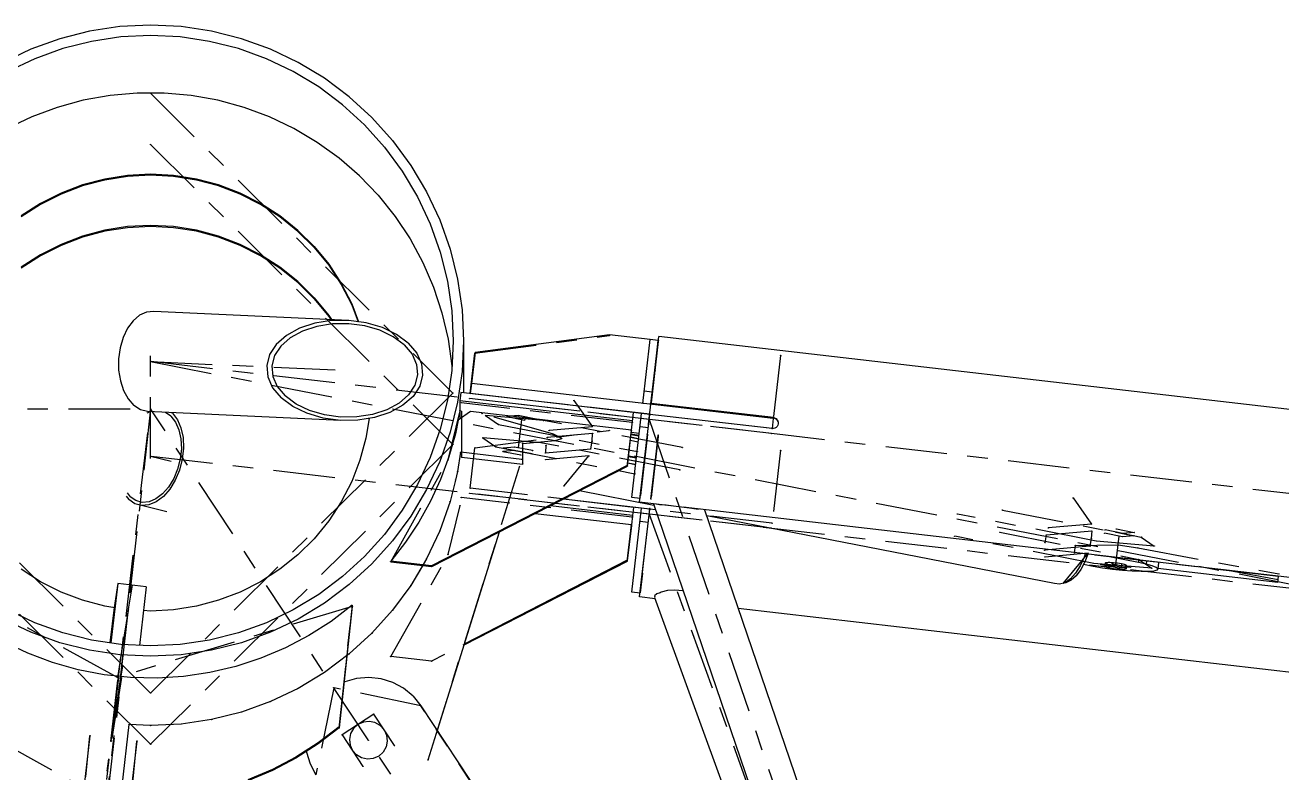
# Model space of a CAD drawing. Header units: millimetres. Extents: x 2368 to 8313, y 7493 to 11698.
# Drawn here: x 6369.5 to 6430.7, y 9139.4 to 9175.8 of the extents above; entities that cross this region are included whole.
import ezdxf

# ---------------------------------------------------------------- set-up
doc = ezdxf.new("R2010")
doc.units = ezdxf.units.MM
doc.linetypes.add('XKITLINE00', pattern=[0])
doc.linetypes.add('XKITLINE03', pattern=[6, 3, -1, 1, -1])

msp = doc.modelspace()

# ---------------------------------------------------------------- linework, layer by layer
at = {"color": 8, "linetype": 'XKITLINE00'}
for p, q in [((6372.615, 9175.5164), (6371.1642, 9175.15)), ((6374.0944, 9175.7376), (6372.615, 9175.5164)), ((6375.5882, 9175.8116), (6374.0944, 9175.7376)), ((6377.082, 9175.7376), (6375.5882, 9175.8116)), ((6378.5614, 9175.5164), (6377.082, 9175.7376)), ((6380.0121, 9175.15), (6378.5614, 9175.5164)), ((6371.1642, 9175.15), (6369.7561, 9174.642)), ((6372.7125, 9175.022), (6371.3094, 9174.6676)), ((6374.1434, 9175.236), (6372.7125, 9175.022)), ((6375.5882, 9175.3075), (6374.1434, 9175.236)), ((6377.0329, 9175.236), (6375.5882, 9175.3075)), ((6378.4638, 9175.022), (6377.0329, 9175.236)), ((6379.867, 9174.6676), (6378.4638, 9175.022)), ((6381.4203, 9174.642), (6380.0121, 9175.15)), ((6369.7561, 9174.642), (6368.4041, 9173.9974)), ((6369.9474, 9174.1763), (6368.6398, 9173.5528)), ((6371.3094, 9174.6676), (6369.9474, 9174.1763)), ((6381.2289, 9174.1763), (6379.867, 9174.6676)), ((6382.5366, 9173.5528), (6381.2289, 9174.1763)), ((6382.7723, 9173.9973), (6381.4203, 9174.642)), ((6383.7773, 9172.803), (6382.5366, 9173.5528)), ((6384.0551, 9173.2222), (6382.7723, 9173.9973)), ((6385.2563, 9172.3239), (6384.0551, 9173.2222)), ((6373.6123, 9172.3874), (6372.3127, 9172.1535)), ((6374.9278, 9172.5049), (6373.6123, 9172.3874)), ((6376.2486, 9172.5049), (6374.9278, 9172.5049)), ((6377.5641, 9172.3874), (6376.2486, 9172.5049)), ((6378.8637, 9172.1535), (6377.5641, 9172.3874)), ((6384.9391, 9171.9343), (6383.7773, 9172.803)), ((6386.3645, 9171.3113), (6385.2563, 9172.3239)), ((6371.0395, 9171.805), (6369.8029, 9171.3446)), ((6372.3127, 9172.1535), (6371.0395, 9171.805)), ((6380.1369, 9171.805), (6378.8637, 9172.1535)), ((6381.3735, 9171.3446), (6380.1369, 9171.805)), ((6386.0109, 9170.9549), (6384.9391, 9171.9343)), ((6369.8029, 9171.3446), (6368.6128, 9170.7762)), ((6382.5635, 9170.7762), (6381.3735, 9171.3446)), ((6386.3645, 9171.3113), (6387.3689, 9170.1941)), ((6383.6974, 9170.1043), (6382.5635, 9170.7762)), ((6386.0109, 9170.9549), (6386.9823, 9169.8743)), ((6384.766, 9169.3342), (6383.6974, 9170.1043)), ((6386.9823, 9169.8743), (6387.844, 9168.7029)), ((6387.3689, 9170.1941), (6388.2598, 9168.983)), ((6385.7606, 9168.4723), (6384.766, 9169.3342)), ((6387.844, 9168.7029), (6388.5877, 9167.4521)), ((6388.2598, 9168.983), (6389.0287, 9167.6897)), ((6372.2755, 9168.0317), (6371.228, 9167.6328)), ((6373.3594, 9168.3197), (6372.2755, 9168.0317)), ((6373.3594, 9168.2688), (6372.2755, 9167.9808)), ((6374.4676, 9168.4938), (6373.3594, 9168.3197)), ((6374.4676, 9168.4429), (6373.3594, 9168.2688)), ((6375.5882, 9168.5521), (6374.4676, 9168.4938)), ((6375.5882, 9168.5012), (6374.4676, 9168.4429)), ((6376.7087, 9168.4938), (6375.5882, 9168.5521)), ((6376.7087, 9168.4429), (6375.5882, 9168.5012)), ((6377.817, 9168.3197), (6376.7087, 9168.4938)), ((6377.817, 9168.2688), (6376.7087, 9168.4429)), ((6378.9009, 9168.0317), (6377.817, 9168.3197)), ((6378.9009, 9167.9808), (6377.817, 9168.2688)), ((6379.9484, 9167.6328), (6378.9009, 9168.0317)), ((6385.7606, 9168.4723), (6386.6734, 9167.5254)), ((6371.228, 9167.6328), (6370.2282, 9167.1276)), ((6371.228, 9167.5819), (6370.2282, 9167.0767)), ((6372.2755, 9167.9808), (6371.228, 9167.5819)), ((6379.9484, 9167.5819), (6378.9009, 9167.9808)), ((6380.9482, 9167.1276), (6379.9484, 9167.6328)), ((6380.9482, 9167.0767), (6379.9484, 9167.5819)), ((6386.6734, 9167.5254), (6387.4969, 9166.5011)), ((6388.5877, 9167.4521), (6389.2062, 9166.1337)), ((6389.0287, 9167.6897), (6389.6681, 9166.3266)), ((6370.2282, 9167.1276), (6369.2871, 9166.5214)), ((6370.2282, 9167.0767), (6369.2871, 9166.4705)), ((6381.8893, 9166.5214), (6380.9482, 9167.1276)), ((6381.8893, 9166.4705), (6380.9482, 9167.0767)), ((6382.7613, 9165.821), (6381.8893, 9166.5214)), ((6382.7613, 9165.7701), (6381.8893, 9166.4705)), ((6387.4969, 9166.5011), (6388.2246, 9165.4077)), ((6389.6681, 9166.3266), (6390.1719, 9164.9069)), ((6373.3594, 9165.8258), (6372.2755, 9165.5377)), ((6373.3594, 9165.7749), (6372.2755, 9165.4868)), ((6374.4677, 9165.9999), (6373.3594, 9165.8258)), ((6374.4677, 9165.949), (6373.3594, 9165.7749)), ((6375.5882, 9166.0581), (6374.4677, 9165.9999)), ((6375.5882, 9166.0072), (6374.4677, 9165.949)), ((6376.7088, 9165.9999), (6375.5882, 9166.0581)), ((6376.7088, 9165.949), (6375.5882, 9166.0072)), ((6377.817, 9165.8258), (6376.7088, 9165.9999)), ((6377.817, 9165.7749), (6376.7088, 9165.949)), ((6378.9009, 9165.5377), (6377.817, 9165.8258)), ((6378.9009, 9165.4868), (6377.817, 9165.7749)), ((6383.5547, 9165.034), (6382.7613, 9165.821)), ((6383.5547, 9164.9831), (6382.7613, 9165.7701)), ((6389.2062, 9166.1337), (6389.6935, 9164.7606)), ((6371.228, 9165.1389), (6370.2282, 9164.6336)), ((6371.228, 9165.088), (6370.2282, 9164.5827)), ((6372.2755, 9165.5377), (6371.228, 9165.1389)), ((6372.2755, 9165.4868), (6371.228, 9165.088)), ((6379.9484, 9165.1389), (6378.9009, 9165.5377)), ((6379.9484, 9165.088), (6378.9009, 9165.4868)), ((6380.9482, 9164.6336), (6379.9484, 9165.1389)), ((6380.9482, 9164.5827), (6379.9484, 9165.088)), ((6383.5547, 9165.034), (6384.2609, 9164.1691)), ((6383.5547, 9164.9831), (6384.2609, 9164.1182)), ((6388.2246, 9165.4077), (6388.8505, 9164.2541)), ((6370.2282, 9164.6336), (6369.2872, 9164.0274)), ((6370.2282, 9164.5827), (6369.2872, 9163.9765)), ((6381.8893, 9164.0274), (6380.9482, 9164.6336)), ((6381.8893, 9163.9765), (6380.9482, 9164.5827)), ((6389.6935, 9164.7606), (6390.0449, 9163.3459)), ((6390.1719, 9164.9069), (6390.5353, 9163.4443)), ((6382.7613, 9163.327), (6381.8893, 9164.0274)), ((6382.7613, 9163.2761), (6381.8893, 9163.9765)), ((6384.2609, 9164.1691), (6384.872, 9163.2357)), ((6384.2609, 9164.1182), (6384.872, 9163.1848)), ((6388.8505, 9164.2541), (6389.3696, 9163.0494)), ((6383.5547, 9162.5401), (6382.7613, 9163.327)), ((6383.5547, 9162.4892), (6382.7613, 9163.2761)), ((6384.872, 9163.2357), (6385.3814, 9162.244)), ((6384.872, 9163.1848), (6385.3814, 9162.1931)), ((6390.0449, 9163.3459), (6390.2572, 9161.9033)), ((6390.5353, 9163.4443), (6390.7548, 9161.9527)), ((6383.5547, 9162.5401), (6384.2609, 9161.6751)), ((6389.3696, 9163.0494), (6389.7777, 9161.8035)), ((6383.5547, 9162.4892), (6384.2609, 9161.6242)), ((6385.3814, 9162.244), (6385.7193, 9161.371)), ((6385.3814, 9162.1931), (6385.6985, 9161.3738)), ((6390.2572, 9161.9033), (6390.3282, 9160.4467)), ((6390.7548, 9161.9527), (6390.8282, 9160.4467)), ((6374.7336, 9161.4189), (6374.4625, 9161.0547)), ((6375.0475, 9161.6835), (6374.7336, 9161.4189)), ((6375.3885, 9161.8352), (6375.0475, 9161.6835)), ((6375.7395, 9161.8663), (6375.3885, 9161.8352)), ((6385.2488, 9161.4346), (6375.7395, 9161.8663)), ((6383.5815, 9161.296), (6382.837, 9161.051)), ((6384.3991, 9161.4261), (6383.5815, 9161.296)), ((6384.2609, 9161.6751), (6384.3929, 9161.4734)), ((6384.2609, 9161.6242), (6384.3586, 9161.475)), ((6385.2488, 9161.4346), (6384.3991, 9161.4261)), ((6386.088, 9161.3211), (6385.2488, 9161.4346)), ((6386.8746, 9161.0914), (6386.088, 9161.3211)), ((6389.7777, 9161.8035), (6390.0716, 9160.5262)), ((6374.4625, 9161.0547), (6374.2479, 9160.609)), ((6382.203, 9160.7032), (6381.7111, 9160.2702)), ((6382.837, 9161.051), (6382.203, 9160.7032)), ((6382.9814, 9160.9167), (6382.3889, 9160.5917)), ((6383.6771, 9161.1456), (6382.9814, 9160.9167)), ((6384.4411, 9161.2671), (6383.6771, 9161.1456)), ((6385.235, 9161.2751), (6384.4411, 9161.2671)), ((6386.0192, 9161.1691), (6385.235, 9161.2751)), ((6386.7542, 9160.9544), (6386.0192, 9161.1691)), ((6387.4032, 9160.6419), (6386.7542, 9160.9544)), ((6387.5691, 9160.7569), (6386.8746, 9161.0914)), ((6388.1368, 9160.3345), (6387.5691, 9160.7569)), ((6397.9261, 9160.7289), (6391.3848, 9159.8793)), ((6399.9128, 9160.4986), (6397.9261, 9160.7289)), ((6374.1005, 9160.1043), (6374.0277, 9159.5659)), ((6374.2479, 9160.609), (6374.1005, 9160.1043)), ((6381.7111, 9160.2702), (6381.3862, 9159.7735)), ((6381.9294, 9160.187), (6381.6257, 9159.723)), ((6382.3889, 9160.5917), (6381.9294, 9160.187)), ((6387.9337, 9160.2471), (6387.4032, 9160.6419)), ((6387.9337, 9160.2471), (6388.3191, 9159.7899)), ((6388.1368, 9160.3345), (6388.5492, 9159.8452)), ((6390.0716, 9160.5262), (6390.2489, 9159.228)), ((6390.3282, 9160.4467), (6390.2572, 9158.9901)), ((6390.8282, 9160.4467), (6390.7548, 9158.9407)), ((6390.8282, 9160.4467), (6390.8282, 9157.9066)), ((6399.5532, 9157.3961), (6399.9129, 9160.4993)), ((6399.9142, 9160.5102), (6399.9129, 9160.4993)), ((6400.3103, 9160.4532), (6399.9129, 9160.4993)), ((6400.3115, 9160.4642), (6399.9142, 9160.5102)), ((6399.9528, 9157.3694), (6400.3331, 9160.6506)), ((6653.234, 9131.3375), (6400.3331, 9160.6506)), ((6374.0277, 9159.5659), (6374.0332, 9159.0207)), ((6381.3862, 9159.7735), (6381.2444, 9159.2382)), ((6381.6257, 9159.723), (6381.4933, 9159.2228)), ((6388.3191, 9159.7899), (6388.54, 9159.2933)), ((6388.5492, 9159.8452), (6388.7856, 9159.3137)), ((6391.3848, 9159.8793), (6391.2089, 9158.3618)), ((6374.0332, 9159.0207), (6374.1166, 9158.4962)), ((6381.2444, 9159.2382), (6381.293, 9158.6911)), ((6381.4933, 9159.2228), (6381.5386, 9158.7115)), ((6388.54, 9159.2933), (6388.5853, 9158.782)), ((6388.7856, 9159.3137), (6388.8342, 9158.7666)), ((6390.2572, 9158.9901), (6390.0449, 9157.5475)), ((6390.2489, 9159.228), (6390.2585, 9159.0168)), ((6390.7548, 9158.9407), (6390.5353, 9157.4492)), ((6374.1166, 9158.4962), (6374.2738, 9158.0185)), ((6381.293, 9158.6911), (6381.5294, 9158.1596)), ((6381.5386, 9158.7115), (6381.7595, 9158.2149)), ((6388.4529, 9158.2818), (6388.1492, 9157.8178)), ((6388.6924, 9158.2313), (6388.3675, 9157.7346)), ((6388.5853, 9158.782), (6388.4529, 9158.2818)), ((6388.8342, 9158.7666), (6388.6924, 9158.2313)), ((6391.2089, 9158.3618), (6391.1518, 9157.8691)), ((6405.9105, 9156.6578), (6391.2089, 9158.3618)), ((6374.2738, 9158.0185), (6374.4969, 9157.6117)), ((6374.4969, 9157.6117), (6374.7748, 9157.2961)), ((6381.5294, 9158.1596), (6381.9418, 9157.6704)), ((6381.7595, 9158.2149), (6382.1449, 9157.7577)), ((6382.5095, 9157.2479), (6381.9418, 9157.6704)), ((6382.6754, 9157.3629), (6382.1449, 9157.7577)), ((6388.1492, 9157.8178), (6387.6897, 9157.4131)), ((6388.3675, 9157.7346), (6387.8756, 9157.3016)), ((6390.6979, 9157.9217), (6390.6522, 9157.5276)), ((6399.0986, 9156.948), (6390.6979, 9157.9217)), ((6399.496, 9156.902), (6391.1518, 9157.8691)), ((6400.0195, 9157.9443), (6399.6221, 9157.9904)), ((6375.0934, 9157.0876), (6374.7748, 9157.2961)), ((6375.4369, 9156.9967), (6375.0934, 9157.0876)), ((6384.8298, 9156.5702), (6375.4369, 9156.9967)), ((6383.204, 9156.9134), (6382.5095, 9157.2479)), ((6383.3244, 9157.0504), (6382.6754, 9157.3629)), ((6384.0594, 9156.8357), (6383.3244, 9157.0504)), ((6387.0972, 9157.0881), (6386.4015, 9156.8592)), ((6387.6897, 9157.4131), (6387.0972, 9157.0881)), ((6387.8756, 9157.3016), (6387.2416, 9156.9538)), ((6390.0449, 9157.5475), (6389.6935, 9156.1329)), ((6390.5353, 9157.4492), (6390.1719, 9155.9865)), ((6391.1583, 9157.0032), (6390.5644, 9156.5743)), ((6390.6522, 9157.5276), (6390.6522, 9156.6377)), ((6399.0529, 9156.5539), (6390.6522, 9157.5276)), ((6398.9997, 9156.0943), (6391.1583, 9157.0032)), ((6399.5532, 9157.3961), (6399.5531, 9157.3947)), ((6399.9506, 9157.3501), (6399.5532, 9157.3961)), ((6399.9506, 9157.3501), (6399.9504, 9157.3486)), ((6399.9528, 9157.3694), (6399.9506, 9157.3501)), ((6405.912, 9156.6709), (6399.9519, 9157.3618)), ((6405.9155, 9156.7007), (6399.9554, 9157.3916)), ((6375.5883, 9156.9898), (6375.4054, 9156.9138)), ((6376.581, 9156.7747), (6376.3197, 9156.9566)), ((6376.581, 9156.7747), (6376.8063, 9156.4848)), ((6376.6507, 9156.9123), (6376.6057, 9156.9436)), ((6376.6507, 9156.9123), (6376.8917, 9156.6021)), ((6376.8063, 9156.4848), (6376.9704, 9156.1111)), ((6376.8917, 9156.6021), (6377.0674, 9156.2022)), ((6383.9906, 9156.6837), (6383.204, 9156.9134)), ((6384.8298, 9156.5702), (6383.9906, 9156.6837)), ((6384.8436, 9156.7297), (6384.0594, 9156.8357)), ((6385.6795, 9156.5787), (6384.8298, 9156.5702)), ((6385.6375, 9156.7377), (6384.8436, 9156.7297)), ((6386.4015, 9156.8592), (6385.6375, 9156.7377)), ((6386.4971, 9156.7088), (6385.6795, 9156.5787)), ((6386.2268, 9156.6658), (6386.0739, 9155.7085)), ((6386.2209, 9156.6648), (6386.2238, 9156.6469)), ((6387.2416, 9156.9538), (6386.4971, 9156.7088)), ((6390.5644, 9156.5743), (6390.4327, 9155.9152)), ((6398.9997, 9156.0943), (6399.0986, 9156.948)), ((6399.022, 9152.8126), (6399.4961, 9156.9035)), ((6399.3982, 9152.5846), (6399.8936, 9156.8584)), ((6399.8935, 9156.8574), (6399.4961, 9156.9035)), ((6405.8537, 9156.1676), (6399.8936, 9156.8584)), ((6405.9105, 9156.6578), (6405.8537, 9156.1676)), ((6405.912, 9156.6709), (6405.9105, 9156.6578)), ((6405.9155, 9156.7007), (6405.912, 9156.6709)), ((6405.9804, 9156.654), (6405.912, 9156.6709)), ((6405.9839, 9156.6838), (6405.9155, 9156.7007)), ((6405.9839, 9156.6838), (6405.9804, 9156.654)), ((6406.0421, 9156.6204), (6405.9804, 9156.654)), ((6406.0455, 9156.6502), (6405.9839, 9156.6838)), ((6406.0928, 9156.5724), (6406.0421, 9156.6204)), ((6406.0966, 9156.6051), (6406.0455, 9156.6502)), ((6406.0928, 9156.5724), (6406.0982, 9156.5637)), ((6406.0966, 9156.6051), (6406.1324, 9156.5418)), ((6406.0982, 9156.5637), (6406.129, 9156.5122)), ((6406.129, 9156.5122), (6406.1483, 9156.4447)), ((6406.1324, 9156.5418), (6406.1518, 9156.4742)), ((6406.1529, 9156.4039), (6406.1357, 9156.3358)), ((6406.1483, 9156.4447), (6406.1492, 9156.3894)), ((6406.1518, 9156.4742), (6406.1529, 9156.4039)), ((6376.9704, 9156.1111), (6377.0653, 9155.6724)), ((6377.0674, 9156.2022), (6377.169, 9155.7327)), ((6389.6935, 9156.1329), (6389.2062, 9154.7597)), ((6390.1719, 9155.9865), (6389.6681, 9154.5668)), ((6390.4327, 9155.9152), (6390.1154, 9154.7907)), ((6398.794, 9154.3196), (6398.9997, 9156.0943)), ((6399.3676, 9155.7949), (6398.9739, 9155.8717)), ((6399.3694, 9155.8101), (6398.9756, 9155.887)), ((6399.3712, 9155.8256), (6398.9774, 9155.9025)), ((6399.3836, 9155.9326), (6398.9863, 9155.9786)), ((6399.8188, 9156.2132), (6399.4215, 9156.2593)), ((6405.9242, 9156.1687), (6405.8537, 9156.1676)), ((6405.9919, 9156.1879), (6405.9242, 9156.1687)), ((6406.0524, 9156.224), (6405.9919, 9156.1879)), ((6406.1015, 9156.2744), (6406.0524, 9156.224)), ((6406.1357, 9156.3358), (6406.1015, 9156.2744)), ((6377.0861, 9155.1905), (6377.0318, 9154.6898)), ((6377.0653, 9155.6724), (6377.0861, 9155.1905)), ((6377.1912, 9155.217), (6377.1331, 9154.6811)), ((6377.169, 9155.7327), (6377.1912, 9155.217)), ((6386.0739, 9155.7085), (6385.7835, 9154.6335)), ((6399.334, 9155.5044), (6398.9402, 9155.5812)), ((6399.3348, 9155.5112), (6398.941, 9155.5881)), ((6399.353, 9155.6683), (6398.9592, 9155.7451)), ((6377.0318, 9154.6898), (6376.9051, 9154.1952)), ((6377.1331, 9154.6811), (6376.9976, 9154.1519)), ((6385.7835, 9154.6335), (6385.3814, 9153.5944)), ((6389.2062, 9154.7597), (6388.5877, 9153.4414)), ((6389.6681, 9154.5668), (6389.0287, 9153.2038)), ((6390.1154, 9154.7907), (6389.7116, 9153.6941)), ((6399.2252, 9154.5659), (6398.8314, 9154.6428)), ((6399.2434, 9154.7229), (6398.8496, 9154.7998)), ((6399.2455, 9154.7408), (6398.8517, 9154.8176)), ((6399.2472, 9154.7555), (6398.8534, 9154.8323)), ((6376.9051, 9154.1952), (6376.7124, 9153.7316)), ((6376.9976, 9154.1519), (6376.7913, 9153.6557)), ((6398.794, 9154.3196), (6389.2679, 9149.4321)), ((6398.7998, 9154.3699), (6389.2737, 9149.4823)), ((6399.2067, 9154.4067), (6398.813, 9154.4835)), ((6399.2077, 9154.4154), (6398.814, 9154.4922)), ((6376.7124, 9153.7316), (6376.4633, 9153.3223)), ((6376.7913, 9153.6557), (6376.5247, 9153.2177)), ((6385.3814, 9153.5944), (6384.872, 9152.6028)), ((6388.5877, 9153.4414), (6387.844, 9152.1905)), ((6389.7116, 9153.6941), (6389.2237, 9152.6317)), ((6374.4032, 9152.872), (6374.5259, 9152.7142)), ((6374.4459, 9153.0444), (6374.5956, 9152.8518)), ((6374.8202, 9152.5092), (6374.5259, 9152.7142)), ((6374.8706, 9152.6603), (6374.5956, 9152.8518)), ((6375.8482, 9152.7447), (6375.513, 9152.6054)), ((6376.1704, 9152.9877), (6375.8482, 9152.7447)), ((6376.2112, 9152.8596), (6375.8665, 9152.5995)), ((6376.4633, 9153.3223), (6376.1704, 9152.9877)), ((6376.5247, 9153.2177), (6376.2112, 9152.8596)), ((6389.0287, 9153.2038), (6388.2598, 9151.9104)), ((6399.4963, 9152.2867), (6395.6906, 9152.7274)), ((6399.0989, 9152.3328), (6395.6906, 9152.7274)), ((6400.0988, 9152.4238), (6396.4766, 9153.1306)), ((6399.4193, 9152.7666), (6399.022, 9152.8126)), ((6375.1531, 9152.4198), (6374.8202, 9152.5092)), ((6375.1816, 9152.5768), (6374.8706, 9152.6603)), ((6375.5078, 9152.4504), (6375.1531, 9152.4198)), ((6376.3825, 9152.115), (6375.1531, 9152.4198)), ((6375.513, 9152.6054), (6375.1816, 9152.5768)), ((6375.8665, 9152.5995), (6375.5078, 9152.4504)), ((6384.872, 9152.6028), (6384.2609, 9151.6694)), ((6387.844, 9152.1905), (6386.9823, 9151.0191)), ((6389.2237, 9152.6317), (6388.6547, 9151.61)), ((6399.0533, 9151.9386), (6395.0554, 9152.4015)), ((6399.0228, 9148.1973), (6399.4965, 9152.2882)), ((6399.0989, 9152.3328), (6399.0533, 9151.9386)), ((6400.9092, 9152.4094), (6399.3982, 9152.5846)), ((6399.3991, 9147.9693), (6399.8939, 9152.2433)), ((6399.8938, 9152.2422), (6399.4965, 9152.2882)), ((6400.1714, 9152.2111), (6399.8939, 9152.2433)), ((6400.0705, 9152.5066), (6422.9431, 9085.5103)), ((6400.2907, 9152.4661), (6400.2031, 9152.4913)), ((6400.3857, 9152.4601), (6400.2907, 9152.4661)), ((6400.3751, 9152.4607), (6400.3132, 9152.4785)), ((6400.6867, 9152.4329), (6400.3857, 9152.4601)), ((6401.051, 9152.3945), (6400.6867, 9152.4329)), ((6401.4429, 9152.3485), (6401.051, 9152.3945)), ((6401.8242, 9152.2995), (6401.4429, 9152.3485)), ((6433.0162, 9148.688), (6401.5176, 9152.3389)), ((6402.1574, 9152.2523), (6401.8242, 9152.2995)), ((6402.1955, 9152.2603), (6402.1286, 9152.2564)), ((6402.2138, 9152.2432), (6402.1574, 9152.2523)), ((6402.2996, 9152.2483), (6402.2138, 9152.2432)), ((6402.5665, 9152.2173), (6425.1728, 9086.0011)), ((6384.2609, 9151.6694), (6383.5547, 9150.8044)), ((6388.2598, 9151.9104), (6387.3689, 9150.6993)), ((6388.6547, 9151.61), (6388.0078, 9150.635)), ((6399.0001, 9151.479), (6394.3147, 9152.0215)), ((6399.0533, 9151.9386), (6399.0001, 9151.479)), ((6399.8192, 9151.5981), (6399.4219, 9151.6441)), ((6419.598, 9148.6189), (6402.6671, 9151.9227)), ((6402.6732, 9151.9215), (6402.6673, 9151.9222)), ((6386.9823, 9151.0191), (6386.0109, 9149.9386)), ((6392.5603, 9151.1213), (6389.5432, 9141.4661)), ((6398.7946, 9149.7043), (6399.0001, 9151.479)), ((6383.5547, 9150.8044), (6382.7613, 9150.0175)), ((6387.3689, 9150.6993), (6386.3645, 9149.5821)), ((6388.0078, 9150.635), (6387.287, 9149.7126)), ((6382.7613, 9150.0175), (6381.8892, 9149.3171)), ((6386.0109, 9149.9386), (6384.9391, 9148.9592)), ((6387.287, 9149.7126), (6387.2812, 9149.6623)), ((6389.2679, 9149.4321), (6387.2812, 9149.6623)), ((6389.2737, 9149.4823), (6387.287, 9149.7126)), ((6398.7946, 9149.7043), (6390.8421, 9145.6228)), ((6398.8004, 9149.7546), (6390.8597, 9145.6791)), ((6421.0424, 9149.9018), (6420.8562, 9149.4804)), ((6421.0835, 9149.6732), (6420.8851, 9149.3012)), ((6421.0835, 9149.6732), (6420.9527, 9149.6987)), ((6421.0928, 9150.07), (6421.0424, 9149.9018)), ((6421.2261, 9150.0546), (6421.0835, 9149.6732)), ((6423.6844, 9149.6514), (6422.1925, 9149.9425)), ((6423.6979, 9149.7681), (6423.6844, 9149.6514)), ((6424.0841, 9149.7233), (6424.0661, 9149.5679)), ((6424.6675, 9149.6278), (6424.6324, 9149.6597)), ((6370.2282, 9148.7109), (6369.2871, 9149.3171)), ((6381.8892, 9149.3171), (6380.9482, 9148.7109)), ((6386.3645, 9149.5821), (6385.2563, 9148.5695)), ((6388.8238, 9149.4835), (6388.2598, 9148.5348)), ((6389.2737, 9149.4823), (6389.2679, 9149.4321)), ((6420.6321, 9149.1224), (6420.3814, 9148.8459)), ((6420.8562, 9149.4804), (6420.6321, 9149.1224)), ((6420.8851, 9149.3012), (6420.6564, 9148.9987)), ((6421.4922, 9149.4584), (6421.0183, 9149.5509)), ((6421.9377, 9149.3805), (6421.4922, 9149.4584)), ((6422.4209, 9149.3128), (6421.9377, 9149.3805)), ((6422.0718, 9149.6122), (6422.0536, 9149.4545)), ((6422.0611, 9149.4666), (6422.0536, 9149.4545)), ((6422.0536, 9149.4545), (6422.0659, 9149.4402)), ((6422.0882, 9149.476), (6422.0611, 9149.4666)), ((6422.0976, 9149.4243), (6422.0659, 9149.4402)), ((6422.0794, 9149.6243), (6422.0718, 9149.6122)), ((6422.1064, 9149.6337), (6422.0794, 9149.6243)), ((6422.1338, 9149.4824), (6422.0882, 9149.476)), ((6422.1475, 9149.4073), (6422.0976, 9149.4243)), ((6422.152, 9149.6401), (6422.1064, 9149.6337)), ((6422.152, 9149.6401), (6422.1338, 9149.4824)), ((6422.1961, 9149.4855), (6422.1338, 9149.4824)), ((6422.2136, 9149.39), (6422.1475, 9149.4073)), ((6422.2144, 9149.6432), (6422.152, 9149.6401)), ((6422.2729, 9149.4852), (6422.1961, 9149.4855)), ((6422.2934, 9149.3729), (6422.2136, 9149.39)), ((6422.2911, 9149.6429), (6422.2144, 9149.6432)), ((6422.361, 9149.4816), (6422.2729, 9149.4852)), ((6422.3793, 9149.6392), (6422.2911, 9149.6429)), ((6422.3838, 9149.3568), (6422.2934, 9149.3729)), ((6422.4572, 9149.4747), (6422.361, 9149.4816)), ((6422.4755, 9149.6323), (6422.3793, 9149.6392)), ((6422.4814, 9149.3422), (6422.3838, 9149.3568)), ((6422.9139, 9149.2591), (6422.4209, 9149.3128)), ((6422.5577, 9149.4648), (6422.4572, 9149.4747)), ((6422.576, 9149.6225), (6422.4755, 9149.6323)), ((6422.5824, 9149.3297), (6422.4814, 9149.3422)), ((6422.6587, 9149.4523), (6422.5577, 9149.4648)), ((6422.677, 9149.61), (6422.576, 9149.6225)), ((6422.6829, 9149.3198), (6422.5824, 9149.3297)), ((6422.7563, 9149.4378), (6422.6587, 9149.4523)), ((6422.7746, 9149.5954), (6422.677, 9149.61)), ((6422.7791, 9149.3129), (6422.6829, 9149.3198)), ((6422.8467, 9149.4216), (6422.7563, 9149.4378)), ((6422.865, 9149.5793), (6422.7746, 9149.5954)), ((6422.8672, 9149.3093), (6422.7791, 9149.3129)), ((6422.865, 9149.5793), (6422.8467, 9149.4216)), ((6422.9265, 9149.4045), (6422.8467, 9149.4216)), ((6422.9448, 9149.5622), (6422.865, 9149.5793)), ((6422.9439, 9149.309), (6422.8672, 9149.3093)), ((6423.388, 9149.2226), (6422.9139, 9149.2591)), ((6422.9926, 9149.3872), (6422.9265, 9149.4045)), ((6423.0063, 9149.3121), (6422.9439, 9149.309)), ((6423.0109, 9149.5449), (6422.9448, 9149.5622)), ((6423.0425, 9149.3702), (6422.9926, 9149.3872)), ((6423.0519, 9149.3185), (6423.0063, 9149.3121)), ((6423.0607, 9149.5279), (6423.0109, 9149.5449)), ((6423.0742, 9149.3543), (6423.0425, 9149.3702)), ((6423.079, 9149.3279), (6423.0519, 9149.3185)), ((6423.0924, 9149.512), (6423.0607, 9149.5279)), ((6423.0742, 9149.3543), (6423.0865, 9149.34)), ((6423.0865, 9149.34), (6423.079, 9149.3279)), ((6423.1048, 9149.4977), (6423.0865, 9149.34)), ((6423.0924, 9149.512), (6423.1048, 9149.4977)), ((6423.8156, 9149.2054), (6423.388, 9149.2226)), ((6424.0661, 9149.5679), (6423.6844, 9149.6514)), ((6424.1719, 9149.2085), (6423.8156, 9149.2054)), ((6424.362, 9149.4837), (6424.0661, 9149.5679)), ((6424.4361, 9149.2318), (6424.1719, 9149.2085)), ((6424.5548, 9149.4035), (6424.362, 9149.4837)), ((6424.5929, 9149.2738), (6424.4361, 9149.2318)), ((6424.6333, 9149.3322), (6424.5548, 9149.4035)), ((6424.6333, 9149.3322), (6424.5929, 9149.2738)), ((6424.6675, 9149.6278), (6424.6333, 9149.3322)), ((6430.4795, 9148.6746), (6424.6355, 9149.3512)), ((6430.4941, 9148.8002), (6427.8562, 9149.2861)), ((6371.228, 9148.2056), (6370.2282, 9148.7109)), ((6373.9887, 9148.6215), (6373.6565, 9145.7303)), ((6373.9887, 9148.6215), (6373.8069, 9147.4646)), ((6375.3794, 9148.4607), (6373.9887, 9148.6215)), ((6375.3794, 9148.4607), (6375.0521, 9145.6125)), ((6380.9482, 9148.7109), (6379.9484, 9148.2056)), ((6384.9391, 9148.9592), (6383.7773, 9148.0904)), ((6385.2563, 9148.5695), (6384.0551, 9147.6713)), ((6388.2598, 9148.5348), (6387.3689, 9147.3237)), ((6419.8511, 9148.5876), (6419.598, 9148.6189)), ((6420.1166, 9148.6646), (6419.8511, 9148.5876)), ((6420.154, 9148.6575), (6420.0653, 9148.6497)), ((6420.3814, 9148.8459), (6420.1166, 9148.6646)), ((6420.4087, 9148.7806), (6420.154, 9148.6575)), ((6420.6564, 9148.9987), (6420.4087, 9148.7806)), ((6430.4795, 9148.6746), (6430.5146, 9148.978)), ((6372.2755, 9147.8068), (6371.228, 9148.2056)), ((6379.9484, 9148.2056), (6378.9009, 9147.8068)), ((6383.7773, 9148.0904), (6382.5366, 9147.3407)), ((6399.4202, 9148.1513), (6399.0228, 9148.1973)), ((6400.1547, 9147.8819), (6399.3991, 9147.9693)), ((6400.1363, 9147.9806), (6400.1301, 9147.9495)), ((6400.1301, 9147.9495), (6418.2467, 9098.1155)), ((6400.241, 9148.1272), (6400.1312, 9148.0292)), ((6400.1312, 9148.0292), (6400.1363, 9147.9806)), ((6400.4054, 9148.179), (6400.241, 9148.1272)), ((6400.4573, 9148.2108), (6400.4054, 9148.179)), ((6400.754, 9148.2852), (6400.4573, 9148.2108)), ((6401.1166, 9148.3029), (6400.754, 9148.2852)), ((6401.5097, 9148.2622), (6401.1166, 9148.3029)), ((6401.5205, 9148.2596), (6401.5097, 9148.2622)), ((6369.9474, 9146.7171), (6368.6398, 9147.3407)), ((6373.3594, 9147.5187), (6372.2755, 9147.8068)), ((6373.8531, 9147.4412), (6373.3594, 9147.5187)), ((6373.8069, 9147.4646), (6373.6084, 9145.7375)), ((6373.8551, 9147.459), (6373.8069, 9147.4646)), ((6375.5882, 9147.2864), (6375.2465, 9147.3041)), ((6376.7087, 9147.3446), (6375.5882, 9147.2864)), ((6377.817, 9147.5187), (6376.7087, 9147.3446)), ((6378.9009, 9147.8068), (6377.817, 9147.5187)), ((6382.5366, 9147.3407), (6381.2289, 9146.7171)), ((6384.0551, 9147.6713), (6382.7723, 9146.8961)), ((6385.406, 9147.5643), (6384.382, 9146.7817)), ((6385.406, 9147.5643), (6384.7705, 9141.6466)), ((6385.406, 9147.5134), (6384.7705, 9141.5957)), ((6385.406, 9147.5643), (6385.406, 9147.5134)), ((6387.3689, 9147.3237), (6386.3645, 9146.2064)), ((6431.6915, 9144.2305), (6404.2069, 9147.4127)), ((6369.7561, 9146.2514), (6368.4041, 9146.8961)), ((6371.3094, 9146.2258), (6369.9474, 9146.7171)), ((6381.2289, 9146.7171), (6379.867, 9146.2258)), ((6382.7723, 9146.8961), (6381.4203, 9146.2514)), ((6384.382, 9146.7817), (6383.2949, 9146.0878)), ((6371.1642, 9145.7434), (6369.7561, 9146.2514)), ((6372.7125, 9145.8715), (6371.3094, 9146.2258)), ((6379.867, 9146.2258), (6378.4638, 9145.8715)), ((6381.4203, 9146.2514), (6380.0121, 9145.7434)), ((6383.2949, 9146.0878), (6382.1525, 9145.4876)), ((6386.3645, 9146.2064), (6385.2563, 9145.1938)), ((6369.6076, 9145.2264), (6368.4408, 9145.7785)), ((6372.615, 9145.3771), (6371.1642, 9145.7434)), ((6374.0944, 9145.1558), (6372.615, 9145.3771)), ((6374.1434, 9145.6575), (6372.7125, 9145.8715)), ((6375.5882, 9145.5859), (6374.1434, 9145.6575)), ((6377.0329, 9145.6575), (6375.5882, 9145.5859)), ((6378.4638, 9145.8715), (6377.0329, 9145.6575)), ((6378.5614, 9145.3771), (6377.082, 9145.1558)), ((6380.0121, 9145.7434), (6378.5614, 9145.3771)), ((6382.1525, 9145.4876), (6380.963, 9144.9856)), ((6370.8173, 9144.7743), (6369.6076, 9145.2264)), ((6372.0613, 9144.4254), (6370.8173, 9144.7743)), ((6375.5882, 9145.0818), (6374.0944, 9145.1558)), ((6377.082, 9145.1558), (6375.5882, 9145.0818)), ((6380.963, 9144.9856), (6379.735, 9144.5852)), ((6385.2563, 9145.1938), (6385.1482, 9145.113)), ((6373.3305, 9144.1821), (6372.0613, 9144.4254)), ((6374.616, 9144.0463), (6373.3305, 9144.1821)), ((6378.4771, 9144.2893), (6377.1985, 9144.1001)), ((6379.735, 9144.5852), (6378.4771, 9144.2893)), ((6375.9084, 9144.0189), (6374.616, 9144.0463)), ((6377.1985, 9144.1001), (6375.9084, 9144.0189)), ((6385.0407, 9143.8311), (6385.0087, 9143.8144)), ((6385.616, 9144.001), (6385.0407, 9143.8311)), ((6386.2134, 9144.0553), (6385.616, 9144.001)), ((6386.81, 9143.9921), (6386.2134, 9144.0553)), ((6387.3827, 9143.8137), (6386.81, 9143.9921)), ((6387.9096, 9143.5269), (6387.3827, 9143.8137)), ((6388.3704, 9143.1429), (6387.9096, 9143.5269)), ((6388.3704, 9143.1429), (6388.7475, 9142.6764)), ((6388.7475, 9142.6764), (6391.1427, 9139.0332)), ((6385.6852, 9141.7642), (6385.4724, 9141.5704)), ((6385.9475, 9141.8827), (6385.6852, 9141.7642)), ((6386.2336, 9141.9144), (6385.9475, 9141.8827)), ((6386.5155, 9141.8561), (6386.2336, 9141.9144)), ((6386.7655, 9141.7136), (6386.5155, 9141.8561)), ((6386.7655, 9141.7136), (6386.9593, 9141.5008)), ((6384.7705, 9141.6466), (6383.7465, 9140.8639)), ((6384.7705, 9141.5957), (6383.7465, 9140.813)), ((6384.7705, 9141.6466), (6384.7705, 9141.5957)), ((6385.3299, 9141.3203), (6385.2716, 9141.0384)), ((6385.4724, 9141.5704), (6385.3299, 9141.3203)), ((6386.9593, 9141.5008), (6387.0779, 9141.2385)), ((6387.0779, 9141.2385), (6387.1096, 9140.9524)), ((6383.7465, 9140.8639), (6382.6594, 9140.17)), ((6383.7465, 9140.813), (6382.6594, 9140.1191)), ((6383.7465, 9140.8639), (6383.7465, 9140.813)), ((6385.2716, 9141.0384), (6385.3033, 9140.7523)), ((6385.3033, 9140.7523), (6385.4218, 9140.49)), ((6385.4218, 9140.49), (6385.6156, 9140.2772)), ((6387.0513, 9140.6705), (6386.9088, 9140.4205)), ((6387.1096, 9140.9524), (6387.0513, 9140.6705)), ((6382.6594, 9140.17), (6381.517, 9139.5699)), ((6382.6594, 9140.1191), (6381.517, 9139.519)), ((6383.1821, 9140.4528), (6383.185, 9140.4209)), ((6383.185, 9140.4209), (6383.3549, 9139.8455)), ((6385.8657, 9140.1347), (6385.6156, 9140.2772)), ((6386.1476, 9140.0764), (6385.8657, 9140.1347)), ((6386.4337, 9140.1081), (6386.1476, 9140.0764)), ((6386.696, 9140.2267), (6386.4337, 9140.1081)), ((6386.9088, 9140.4205), (6386.696, 9140.2267)), ((6381.517, 9139.5699), (6380.3275, 9139.0678)), ((6381.517, 9139.519), (6380.3275, 9139.0169)), ((6383.3549, 9139.8455), (6383.6337, 9139.3144))]:
    msp.add_line(p, q, dxfattribs=at)
at = {"color": 8, "linetype": 'XKITLINE03'}
for p, q in [((6375.5882, 9172.4941), (6390.3082, 9157.8938)), ((6375.5882, 9170.0002), (6390.3082, 9155.3998)), ((6391.3812, 9159.8479), (6397.9225, 9160.6975)), ((6375.5882, 9154.7054), (6375.5882, 9160.4467)), ((6400.3042, 9160.4014), (6399.8906, 9156.8325)), ((6400.3115, 9160.4642), (6399.8979, 9156.8953)), ((6400.1431, 9159.0111), (6400.3042, 9160.4014)), ((6400.222, 9159.6922), (6400.3115, 9160.4642)), ((6391.1527, 9157.8771), (6391.3812, 9159.8479)), ((6399.9506, 9157.3501), (6400.222, 9159.6922)), ((6406.2666, 9159.7303), (6405.8543, 9156.1731)), ((6652.7665, 9127.3045), (6375.5882, 9159.4315)), ((6375.5882, 9159.4315), (6385.0393, 9159.0024)), ((6375.5882, 9159.4315), (6433.7858, 9148.0753)), ((6399.8379, 9156.3777), (6400.1431, 9159.0111)), ((6375.5882, 9143.2934), (6360.8682, 9157.8938)), ((6390.3082, 9157.8938), (6375.5882, 9143.2934)), ((6405.8258, 9155.9267), (6391.1242, 9157.6308)), ((6405.8543, 9156.1731), (6391.1527, 9157.8771)), ((6269.5882, 9157.1224), (6375.5882, 9157.1225)), ((6375.5882, 9157.1224), (6370.0578, 9108.1041)), ((6371.5674, 9123.1926), (6375.5882, 9157.1224)), ((6425.7335, 9080.8478), (6375.5882, 9157.1224)), ((6390.0734, 9154.647), (6390.6587, 9157.0356)), ((6399.0424, 9156.4633), (6390.7161, 9157.4284)), ((6390.7268, 9157.003), (6390.7267, 9154.7821)), ((6396.2026, 9157.5351), (6397.0992, 9156.2583)), ((6395.204, 9155.8937), (6391.7202, 9156.8898)), ((6394.7213, 9156.5626), (6391.8969, 9156.8034)), ((6391.8969, 9156.8034), (6392.5291, 9156.3696)), ((6393.4918, 9156.8023), (6392.9385, 9156.7535)), ((6392.9385, 9156.7535), (6393.811, 9156.5833)), ((6393.6423, 9156.6139), (6393.4826, 9155.2344)), ((6394.3644, 9156.632), (6393.4918, 9156.8023)), ((6401.4834, 9155.2431), (6394.7213, 9156.5626)), ((6399.4225, 9152.7943), (6399.8935, 9156.8574)), ((6399.8657, 9156.6176), (6425.7335, 9080.8478)), ((6391.3811, 9155.2316), (6397.9223, 9156.082)), ((6392.5291, 9156.3696), (6399.2912, 9155.0501)), ((6397.1095, 9155.9276), (6394.9009, 9155.7332)), ((6397.0992, 9156.2583), (6394.9888, 9156.0725)), ((6395.609, 9155.6911), (6395.204, 9155.8937)), ((6397.0846, 9155.5548), (6397.1095, 9155.9276)), ((6398.9968, 9156.0692), (6398.7969, 9154.3448)), ((6399.7808, 9155.885), (6399.4225, 9152.7943)), ((6400.3041, 9155.7862), (6399.8909, 9152.2173)), ((6400.3114, 9155.849), (6399.8982, 9152.2801)), ((6400.222, 9155.0771), (6400.3114, 9155.849)), ((6400.2969, 9155.7241), (6400.3041, 9155.7862)), ((6375.5882, 9140.7995), (6360.8682, 9155.3998)), ((6390.3082, 9155.3998), (6375.5882, 9140.7995)), ((6391.153, 9153.2608), (6391.3811, 9155.2316)), ((6394.5958, 9155.4787), (6391.7714, 9155.7194)), ((6391.7714, 9155.7194), (6392.4036, 9155.2857)), ((6392.4036, 9155.2857), (6399.1657, 9153.9662)), ((6393.3139, 9155.265), (6392.7605, 9155.2163)), ((6392.7605, 9155.2163), (6393.633, 9155.0461)), ((6394.1864, 9155.0948), (6393.3139, 9155.265)), ((6393.7071, 9155.4505), (6395.2869, 9155.5862)), ((6393.7071, 9154.4426), (6393.7071, 9155.4505)), ((6401.3579, 9154.1592), (6394.5958, 9155.4787)), ((6394.8392, 9155.3571), (6394.8142, 9154.9843)), ((6394.8142, 9154.9843), (6397.0228, 9155.1787)), ((6395.2869, 9155.5862), (6395.609, 9155.6911)), ((6397.0228, 9155.1787), (6397.0846, 9155.5548)), ((6652.7661, 9122.7218), (6375.5882, 9154.8133)), ((6376.592, 9154.5644), (6375.5883, 9154.8132)), ((6387.2841, 9149.6875), (6390.0734, 9154.647)), ((6389.0973, 9140.0391), (6393.6673, 9154.6638)), ((6390.6833, 9155.0148), (6390.5354, 9154.0735)), ((6393.6673, 9154.6638), (6390.6833, 9155.0148)), ((6390.7267, 9154.7821), (6393.7071, 9154.4426)), ((6393.2956, 9155.1074), (6392.7422, 9155.0587)), ((6392.7422, 9155.0587), (6393.6148, 9154.8884)), ((6394.1681, 9154.9371), (6393.2956, 9155.1074)), ((6396.9349, 9154.8394), (6394.8245, 9154.6536)), ((6395.7212, 9153.3768), (6396.9349, 9154.8394)), ((6399.9509, 9152.7349), (6400.222, 9155.0771)), ((6406.2666, 9155.1159), (6405.8547, 9151.5587)), ((6398.7969, 9154.3448), (6389.2708, 9149.4572)), ((6390.5354, 9154.0735), (6390.432, 9153.6575)), ((6390.432, 9153.6575), (6390.172, 9152.6109)), ((6399.0428, 9151.848), (6390.7164, 9152.8121)), ((6405.8262, 9151.3123), (6391.1244, 9153.0145)), ((6405.8547, 9151.5587), (6391.153, 9153.2608)), ((6420.5094, 9152.7921), (6421.406, 9151.5153)), ((6390.172, 9152.6109), (6389.6681, 9151.1912)), ((6390.074, 9150.0306), (6390.659, 9152.4193)), ((6399.4234, 9148.179), (6399.8938, 9152.2422)), ((6417.0649, 9152.2027), (6423.827, 9150.8832)), ((6399.866, 9152.0024), (6425.7335, 9080.8478)), ((6421.6348, 9150.6902), (6414.8727, 9152.0097)), ((6421.406, 9151.5153), (6419.2957, 9151.3295)), ((6389.6681, 9151.1912), (6389.0287, 9149.8281)), ((6398.9972, 9151.4539), (6398.7975, 9149.7294)), ((6421.5093, 9149.6062), (6414.7472, 9150.9257)), ((6416.9394, 9151.1187), (6423.7015, 9149.7992)), ((6419.146, 9150.6141), (6419.2078, 9150.9901)), ((6419.2078, 9150.9901), (6421.4163, 9151.1846)), ((6421.4163, 9151.1846), (6421.3914, 9150.8118)), ((6422.9167, 9150.9038), (6422.0442, 9151.0741)), ((6422.935, 9151.0615), (6422.0625, 9151.2317)), ((6422.5883, 9149.5549), (6422.748, 9150.9345)), ((6422.5976, 9151.1228), (6423.4701, 9150.9525)), ((6422.6158, 9151.2805), (6423.4884, 9151.1102)), ((6423.4701, 9150.9525), (6422.9167, 9150.9038)), ((6423.4884, 9151.1102), (6422.935, 9151.0615)), ((6423.827, 9150.8832), (6424.4592, 9150.4494)), ((6421.3296, 9150.4357), (6419.1211, 9150.2412)), ((6420.5801, 9150.1203), (6420.6218, 9150.4816)), ((6420.6218, 9150.4816), (6422.6981, 9150.5034)), ((6421.3914, 9150.8118), (6421.3296, 9150.4357)), ((6424.4592, 9150.4494), (6421.6348, 9150.6902)), ((6422.6981, 9150.5034), (6423.653, 9150.3623)), ((6423.653, 9150.3623), (6430.5283, 9149.0958)), ((6373.9718, 9144.0498), (6363.5298, 9149.8248)), ((6389.2708, 9149.4572), (6387.2841, 9149.6875)), ((6387.2853, 9145.0707), (6390.074, 9150.0306)), ((6389.0287, 9149.8281), (6388.2598, 9148.5348)), ((6398.7975, 9149.7294), (6389.2721, 9144.8407)), ((6421.2418, 9150.0963), (6419.1314, 9149.9105)), ((6420.028, 9148.6337), (6421.2418, 9150.0963)), ((6430.5137, 9148.9702), (6420.5801, 9150.1203)), ((6423.7015, 9149.7992), (6424.3337, 9149.3655)), ((6399.5341, 9149.1358), (6399.4234, 9148.179)), ((6424.3337, 9149.3655), (6421.5093, 9149.6062)), ((6422.7388, 9149.3666), (6421.8662, 9149.5369)), ((6422.4196, 9149.5856), (6423.2921, 9149.4153)), ((6423.2921, 9149.4153), (6422.7388, 9149.3666)), ((6374.6841, 9148.5411), (6374.5022, 9147.3842)), ((6388.2598, 9148.5348), (6387.3689, 9147.3237)), ((6385.406, 9147.5134), (6373.9718, 9144.0498)), ((6374.5022, 9147.3842), (6374.0492, 9143.4422)), ((6374.4913, 9147.3096), (6374.115, 9144.915)), ((6384.7705, 9141.5957), (6385.406, 9147.5134)), ((6387.3689, 9147.3237), (6386.3645, 9146.2064)), ((6386.3645, 9146.2064), (6385.2563, 9145.1938)), ((6373.6556, 9140.9379), (6374.1086, 9144.8798)), ((6374.115, 9144.915), (6373.6619, 9140.9731)), ((6374.1086, 9144.8798), (6373.9789, 9144.0549)), ((6385.2563, 9145.1938), (6384.0551, 9144.2956)), ((6389.2721, 9144.8407), (6387.2853, 9145.0707)), ((6374.0492, 9143.4422), (6374.2311, 9144.5991)), ((6384.0551, 9144.2956), (6382.7723, 9143.5204)), ((6362.8942, 9143.907), (6373.3362, 9138.1321)), ((6374.1676, 9144.0472), (6373.4511, 9139.4885)), ((6373.4881, 9138.1343), (6374.1676, 9144.0472)), ((6384.5096, 9143.5523), (6383.6337, 9139.3144)), ((6384.5096, 9143.5523), (6383.6337, 9139.3144)), ((6388.7475, 9142.6764), (6384.5096, 9143.5523)), ((6388.7475, 9142.6764), (6384.5096, 9143.5523)), ((6373.6619, 9140.9731), (6374.0383, 9143.3676)), ((6382.7723, 9143.5204), (6381.4203, 9142.8758)), ((6380.0121, 9142.3678), (6378.5614, 9142.0014)), ((6381.4203, 9142.8758), (6380.0121, 9142.3678)), ((6395.5374, 9132.3485), (6388.7475, 9142.6764)), ((6395.5374, 9132.3485), (6388.7475, 9142.6764)), ((6374.5289, 9141.7586), (6374.0722, 9137.7848)), ((6375.5882, 9141.7062), (6374.5289, 9141.7586)), ((6377.082, 9141.7802), (6375.5882, 9141.7062)), ((6378.5614, 9142.0014), (6377.082, 9141.7802)), ((6386.4539, 9142.2696), (6384.9164, 9141.2588)), ((6386.4539, 9142.2696), (6384.9164, 9141.2588)), ((6386.4539, 9142.2696), (6384.9164, 9141.2588)), ((6387.4647, 9140.7321), (6386.4539, 9142.2696)), ((6387.4647, 9140.7321), (6386.4539, 9142.2696)), ((6387.4647, 9140.7321), (6386.4539, 9142.2696)), ((6372.6364, 9141.2168), (6371.8817, 9134.7795)), ((6372.4383, 9139.2092), (6372.6364, 9141.2168)), ((6384.9164, 9141.2588), (6385.9272, 9139.7213)), ((6384.9164, 9141.2588), (6385.9272, 9139.7213)), ((6384.9164, 9141.2588), (6385.9272, 9139.7213)), ((6374.9212, 9140.9527), (6374.1665, 9134.5154)), ((6374.7231, 9138.9451), (6374.9212, 9140.9527)), ((6386.1906, 9140.9954), (6386.1906, 9140.9954))]:
    msp.add_line(p, q, dxfattribs=at)
at = {"color": 8, "linetype": 'XKITLINE00'}
for centre in [(6375.5882, 9172.4941), (6375.5882, 9170.0002), (6397.9225, 9160.6975), (6400.3042, 9160.4014), (6400.3042, 9160.4014), (6400.3115, 9160.4642), (6400.3115, 9160.4642), (6391.3812, 9159.8479), (6391.3812, 9159.8479), (6400.222, 9159.6922), (6400.222, 9159.6922), (6406.2666, 9159.7303), (6375.5882, 9159.4315), (6375.5882, 9159.4315), (6375.5882, 9159.4315), (6400.1431, 9159.0111), (6400.1431, 9159.0111), (6390.3082, 9157.8938), (6390.3082, 9157.8938), (6391.1242, 9157.6308), (6391.1527, 9157.8771), (6391.1527, 9157.8771), (6375.5882, 9157.1225), (6375.5882, 9157.1224), (6375.5882, 9157.1224), (6375.5882, 9157.1224), (6390.6587, 9157.0356), (6390.7161, 9157.4284), (6390.7268, 9157.003), (6396.2026, 9157.5351), (6399.9506, 9157.3501), (6391.7202, 9156.8898), (6391.8969, 9156.8034), (6391.8969, 9156.8034), (6392.9385, 9156.7535), (6392.9385, 9156.7535), (6393.4918, 9156.8023), (6393.4918, 9156.8023), (6393.6423, 9156.6139), (6393.811, 9156.5833), (6394.3644, 9156.632), (6394.7213, 9156.5626), (6394.7213, 9156.5626), (6399.0424, 9156.4633), (6399.8379, 9156.3777), (6399.8657, 9156.6176), (6399.8906, 9156.8325), (6399.8935, 9156.8574), (6399.8979, 9156.8953), (6392.5291, 9156.3696), (6392.5291, 9156.3696), (6394.9888, 9156.0725), (6395.204, 9155.8937), (6395.204, 9155.8937), (6397.0992, 9156.2583), (6397.0992, 9156.2583), (6397.1095, 9155.9276), (6397.1095, 9155.9276), (6397.9223, 9156.082), (6398.9968, 9156.0692), (6399.7808, 9155.885), (6400.3041, 9155.7862), (6400.3041, 9155.7862), (6400.3114, 9155.849), (6400.3114, 9155.849), (6405.8258, 9155.9267), (6405.8543, 9156.1731), (6405.8543, 9156.1731), (6390.3082, 9155.3998), (6390.3082, 9155.3998), (6391.3811, 9155.2316), (6391.3811, 9155.2316), (6391.7714, 9155.7194), (6391.7714, 9155.7194), (6392.4036, 9155.2857), (6392.4036, 9155.2857), (6392.7605, 9155.2163), (6392.7605, 9155.2163), (6393.3139, 9155.265), (6393.3139, 9155.265), (6393.4826, 9155.2344), (6393.7071, 9155.4505), (6393.7071, 9155.4505), (6394.5958, 9155.4787), (6394.5958, 9155.4787), (6394.8392, 9155.3571), (6394.9009, 9155.7332), (6395.2869, 9155.5862), (6395.2869, 9155.5862), (6395.609, 9155.6911), (6395.609, 9155.6911), (6397.0228, 9155.1787), (6397.0228, 9155.1787), (6397.0846, 9155.5548), (6397.0846, 9155.5548), (6401.4834, 9155.2431), (6375.5882, 9154.8133), (6375.5883, 9154.8132), (6390.0734, 9154.647), (6390.0734, 9154.647), (6390.6833, 9155.0148), (6390.6833, 9155.0148), (6390.7267, 9154.7821), (6390.7267, 9154.7821), (6392.7422, 9155.0587), (6392.7422, 9155.0587), (6393.2956, 9155.1074), (6393.2956, 9155.1074), (6393.6148, 9154.8884), (6393.633, 9155.0461), (6393.6673, 9154.6638), (6393.6673, 9154.6638), (6394.1681, 9154.9371), (6394.1864, 9155.0948), (6394.8142, 9154.9843), (6394.8142, 9154.9843), (6394.8245, 9154.6536), (6396.9349, 9154.8394), (6396.9349, 9154.8394), (6399.2912, 9155.0501), (6400.222, 9155.0771), (6400.222, 9155.0771), (6406.2666, 9155.1159), (6390.5354, 9154.0735), (6390.5354, 9154.0735), (6393.7071, 9154.4426), (6393.7071, 9154.4426), (6398.7969, 9154.3448), (6398.7969, 9154.3448), (6399.1657, 9153.9662), (6401.3579, 9154.1592), (6390.432, 9153.6575), (6390.432, 9153.6575), (6395.7212, 9153.3768), (6390.7164, 9152.8121), (6391.1244, 9153.0145), (6391.153, 9153.2608), (6391.153, 9153.2608), (6399.4225, 9152.7943), (6399.4225, 9152.7943), (6399.9509, 9152.7349), (6420.5094, 9152.7921), (6390.172, 9152.6109), (6390.172, 9152.6109), (6390.659, 9152.4193), (6399.8909, 9152.2173), (6399.8938, 9152.2422), (6399.8982, 9152.2801), (6417.0649, 9152.2027), (6399.0428, 9151.848), (6399.866, 9152.0024), (6405.8547, 9151.5587), (6405.8547, 9151.5587), (6414.8727, 9152.0097), (6421.406, 9151.5153), (6421.406, 9151.5153), (6389.6681, 9151.1912), (6389.6681, 9151.1912), (6398.9972, 9151.4539), (6405.8262, 9151.3123), (6414.7472, 9150.9257), (6416.9394, 9151.1187), (6419.2078, 9150.9901), (6419.2078, 9150.9901), (6419.2957, 9151.3295), (6421.4163, 9151.1846), (6421.4163, 9151.1846), (6422.0442, 9151.0741), (6422.0625, 9151.2317), (6422.5976, 9151.1228), (6422.6158, 9151.2805), (6422.748, 9150.9345), (6422.9167, 9150.9038), (6422.9167, 9150.9038), (6422.935, 9151.0615), (6422.935, 9151.0615), (6423.4701, 9150.9525), (6423.4701, 9150.9525), (6423.4884, 9151.1102), (6423.4884, 9151.1102), (6423.827, 9150.8832), (6423.827, 9150.8832), (6419.146, 9150.6141), (6420.6218, 9150.4816), (6420.6218, 9150.4816), (6421.3296, 9150.4357), (6421.3296, 9150.4357), (6421.3914, 9150.8118), (6421.3914, 9150.8118), (6421.6348, 9150.6902), (6421.6348, 9150.6902), (6422.6981, 9150.5034), (6422.6981, 9150.5034), (6423.653, 9150.3623), (6423.653, 9150.3623), (6424.4592, 9150.4494), (6424.4592, 9150.4494), (6387.2841, 9149.6875), (6387.2841, 9149.6875), (6389.0287, 9149.8281), (6389.0287, 9149.8281), (6390.074, 9150.0306), (6390.074, 9150.0306), (6398.7975, 9149.7294), (6398.7975, 9149.7294), (6419.1211, 9150.2412), (6419.1314, 9149.9105), (6420.5801, 9150.1203), (6420.5801, 9150.1203), (6421.2418, 9150.0963), (6421.2418, 9150.0963), (6423.7015, 9149.7992), (6423.7015, 9149.7992), (6389.2708, 9149.4572), (6389.2708, 9149.4572), (6421.5093, 9149.6062), (6421.5093, 9149.6062), (6421.8662, 9149.5369), (6422.4196, 9149.5856), (6422.5883, 9149.5549), (6422.7388, 9149.3666), (6422.7388, 9149.3666), (6423.2921, 9149.4153), (6423.2921, 9149.4153), (6424.3337, 9149.3655), (6424.3337, 9149.3655), (6430.5283, 9149.0958), (6374.6841, 9148.5411), (6388.2598, 9148.5348), (6388.2598, 9148.5348), (6420.028, 9148.6337), (6430.5137, 9148.9702), (6399.4234, 9148.179), (6399.4234, 9148.179), (6374.4913, 9147.3096), (6374.5022, 9147.3842), (6374.5022, 9147.3842), (6385.406, 9147.5134), (6385.406, 9147.5134), (6387.3689, 9147.3237), (6387.3689, 9147.3237), (6386.3645, 9146.2064), (6386.3645, 9146.2064), (6374.1086, 9144.8798), (6374.1086, 9144.8798), (6374.115, 9144.915), (6374.115, 9144.915), (6385.2563, 9145.1938), (6385.2563, 9145.1938), (6387.2853, 9145.0707), (6387.2853, 9145.0707), (6389.2721, 9144.8407), (6389.2721, 9144.8407), (6374.2311, 9144.5991), (6384.0551, 9144.2956), (6384.0551, 9144.2956), (6373.9718, 9144.0498), (6373.9718, 9144.0498), (6374.1676, 9144.0472), (6374.1676, 9144.0472), (6384.5096, 9143.5523), (6384.5096, 9143.5523), (6384.5096, 9143.5523), (6384.5096, 9143.5523), (6374.0383, 9143.3676), (6374.0492, 9143.4422), (6374.0492, 9143.4422), (6375.5882, 9143.2934), (6375.5882, 9143.2934), (6382.7723, 9143.5204), (6382.7723, 9143.5204), (6380.0121, 9142.3678), (6380.0121, 9142.3678), (6381.4203, 9142.8758), (6381.4203, 9142.8758), (6388.7475, 9142.6764), (6388.7475, 9142.6764), (6388.7475, 9142.6764), (6388.7475, 9142.6764), (6374.5289, 9141.7586), (6374.5289, 9141.7586), (6375.5882, 9141.7062), (6375.5882, 9141.7062), (6377.082, 9141.7802), (6377.082, 9141.7802), (6378.5614, 9142.0014), (6378.5614, 9142.0014), (6386.4539, 9142.2696), (6386.4539, 9142.2696), (6386.4539, 9142.2696), (6386.4539, 9142.2696), (6386.4539, 9142.2696), (6386.4539, 9142.2696), (6372.6364, 9141.2168), (6372.6364, 9141.2168), (6384.7705, 9141.5957), (6384.9164, 9141.2588), (6384.9164, 9141.2588), (6384.9164, 9141.2588), (6384.9164, 9141.2588), (6384.9164, 9141.2588), (6384.9164, 9141.2588), (6373.6556, 9140.9379), (6373.6619, 9140.9731), (6373.6619, 9140.9731), (6374.9212, 9140.9527), (6374.9212, 9140.9527), (6375.5882, 9140.7995), (6375.5882, 9140.7995), (6386.1906, 9140.9954), (6387.4647, 9140.7321), (6387.4647, 9140.7321), (6387.4647, 9140.7321), (6389.0973, 9140.0391), (6385.9272, 9139.7213), (6385.9272, 9139.7213), (6385.9272, 9139.7213)]:
    msp.add_circle(centre, 0.01, dxfattribs=at)

doc.saveas('drawing.dxf')
